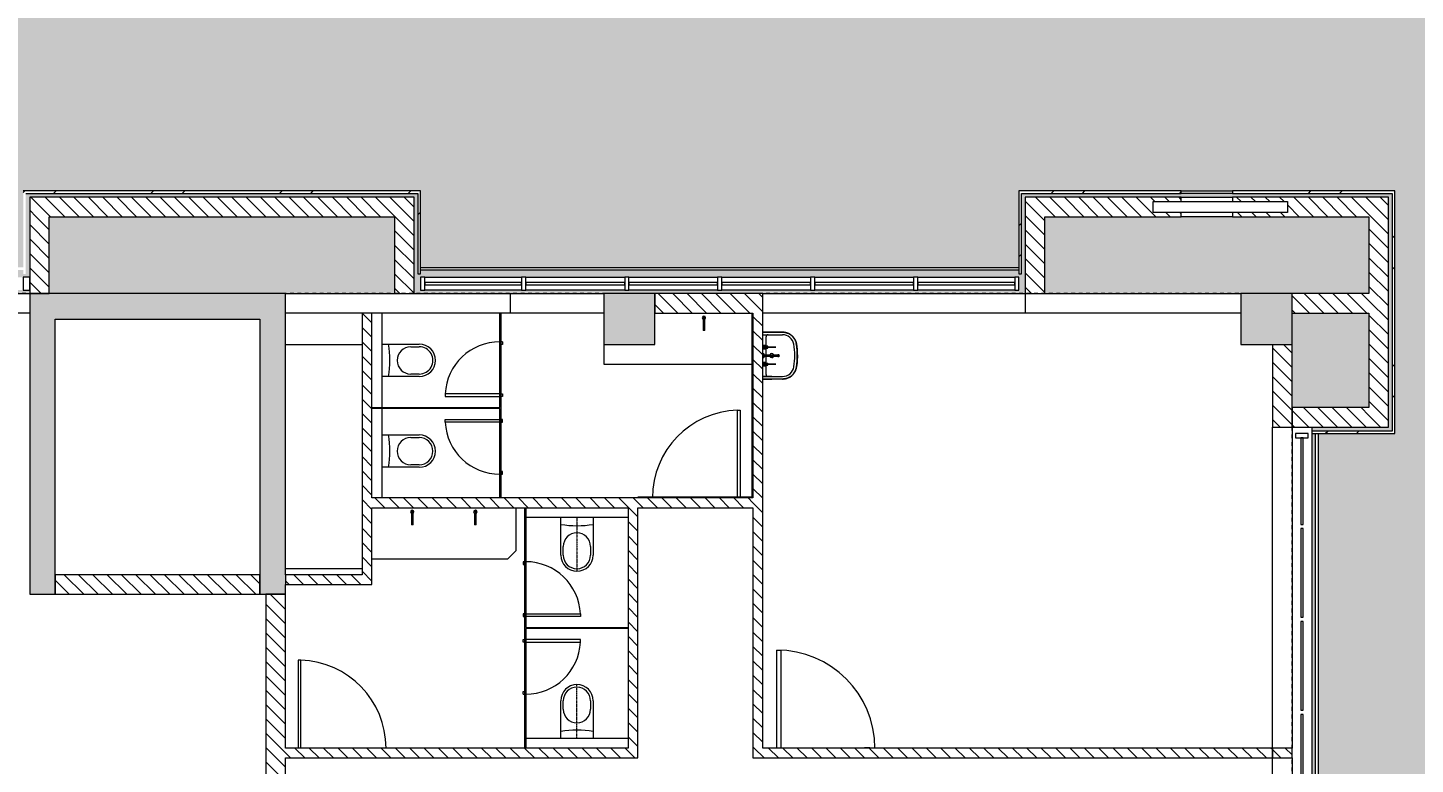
# Model space of a CAD drawing. Header units: millimetres. Extents: x -106145 to 154907, y -84585 to 152038.
# Drawn here: x -5444 to 10833, y 60210 to 68854 of the extents above; entities that cross this region are included whole.
import ezdxf

# ---------------------------------------------------------------- set-up
doc = ezdxf.new("R2010")
doc.units = ezdxf.units.MM
doc.linetypes.add('Cut Out Line _2_', pattern=[2, 1, -1])
doc.linetypes.add('Dash', pattern=[6.35, 3.175, -3.175])
for name, color, linetype, lineweight in [('A-ANNO-DIMS', 211, 'Continuous', 9), ('A-ANNO-DIMS-300', 211, 'Continuous', 9), ('A-DETL', 90, 'Continuous', 5), ('A-DOOR', 31, 'Continuous', 5), ('A-DOOR-FRAM', 31, 'Continuous', 9), ('A-FLOR', 192, 'Continuous', 5), ('A-FLOR-PATT', 8, 'Continuous', 5), ('A-GLAZ', 151, 'Continuous', 5), ('A-GLAZ-CURT', 52, 'Continuous', 5), ('A-GLAZ-CWMG', 51, 'Continuous', 5), ('A-WALL', 113, 'Continuous', 5), ('A-WALL-PATT', 111, 'Continuous', 5), ('G-ANNO-TEXT', 231, 'Continuous', 9), ('P-SANR-FIXT', 6, 'Continuous', 5), ('P-SANR-FIXT-HDLN', 131, 'Dash', 5), ('S-COLS', 52, 'Continuous', 5)]:
    doc.layers.add(name, color=color, linetype=linetype, lineweight=lineweight)
doc.styles.add('RomanS', font='romans__.ttf', dxfattribs={"width": 0.8, "height": 1200})
doc.styles.add('RomanS_B', font='', dxfattribs={"width": 0.8, "height": 1200})
doc.styles.get('RomanS_B').set_extended_font_data('RomanS', bold=True)
doc.dimstyles.new('Diagonal_-_4_mm_RomanS', dxfattribs={"dimscale": 304.8, "dimtxt": 1219.023462, "dimasz": 1.476378, "dimexe": 0.984252, "dimexo": 0.0625, "dimgap": 0.19685, "dimtad": 1, "dimdec": 0, "dimzin": 0, "dimdsep": 46, "dimtxsty": 'RomanS', "dimblk1": 'OBLIQUE', "dimblk2": 'OBLIQUE', "dimsah": 1, "dimcen": 0.09, "dimdle": 2.362205, "dimazin": 0, "dimtfac": 1, "dimtdec": 4, "dimtix": 1, "dimtmove": 0, "dimatfit": 3, "dimfxl": 2.362205, "dimfxlon": 1, "dimtvp": 1, "dimtolj": 1, "dimtzin": 0, "dimarcsym": 2})
pattern_1 = [(315, (0, 0), (84.18955, 84.18955), [])]
pattern_2 = [(45, (0, 0), (-754.342, 754.342), []), (45, (0, 1143), (-754.342, 754.342), [])]

# ---------------------------------------------------------------- blocks, each defined once
blk = doc.blocks.new('M_Concrete-Rectangular-Column - 600 x 600-11757013-Site Plan')
at = {"layer": 'S-COLS'}
blk.add_hatch(color=256, dxfattribs=at).paths.add_polyline_path([(-300, -300), (300, -300), (300, 300), (-300, 300), (-300, -170)], flags=0)
at = {"layer": 'S-COLS', "color": 41}
for p, q in [((300, 300), (-300, 300)), ((-300, 300), (-300, -300)), ((300, -300), (300, 300)), ((-300, -300), (300, -300))]:
    blk.add_line(p, q, dxfattribs=at)
blk = doc.blocks.new('M_Door-Passage-Small Slit Vision Panel_Type B - 1_25_Type B-13938696-Site Plan')
at = {"layer": 'A-DOOR', "color": 41}
for p, q in [((-514.125, -63.85), (-514.125, -71.85)), ((-454.125, -71.85), (-514.125, -71.85)), ((-454.125, -71.85), (-454.125, -63.85))]:
    blk.add_line(p, q, dxfattribs=at)
at = {"layer": 'A-DOOR', "color": 121, "lineweight": 9}
for p, q in [((530, -1213.85), (530, -63.85)), ((575, -63.85), (575, -1213.85)), ((575, -1213.85), (530, -1213.85))]:
    blk.add_line(p, q, dxfattribs=at)
at = {"layer": 'A-DOOR', "color": 41}
blk.add_arc((575, -63.85), 1150, 180, 270, dxfattribs=at)
blk = doc.blocks.new('DC_SglFl-W-Int - D 1_1-6638787-Site Plan')
at = {"layer": 'A-DOOR', "color": 121, "lineweight": 9}
for p, q in [((485, 57.5), (485, 1087.5)), ((485, 1087.5), (515, 1087.5)), ((515, 1087.5), (515, 57.5))]:
    blk.add_line(p, q, dxfattribs=at)
at = {"layer": 'A-DOOR', "color": 41}
blk.add_arc((515, 57.5), 1030.4, 91.66834, 179.99094, dxfattribs=at)
blk = doc.blocks.new('DC_SglFl-W-Int - D 1_1-5257905-Site Plan')
at = {"layer": 'A-DOOR', "color": 121, "lineweight": 9}
for p, q in [((485, -57.5), (485, -1087.5)), ((515, -1087.5), (515, -57.5)), ((485, -1087.5), (515, -1087.5))]:
    blk.add_line(p, q, dxfattribs=at)
at = {"layer": 'A-DOOR', "color": 41}
blk.add_arc((515, -57.5), 1030.4, 180.00906, 268.33166, dxfattribs=at)
blk = doc.blocks.new('Louver_window_family_object_4856 - 600 _ 7000-11455661-Site Plan')
at = {"layer": 'A-GLAZ'}
for p, q in [((-630, -60), (-630, 63)), ((-630, 63), (945, 63)), ((945, 63), (945, -60)), ((-630, -63), (-630, -60)), ((-630, -60), (945, -60)), ((945, -63), (-630, -63)), ((945, -60), (945, -63))]:
    blk.add_line(p, q, dxfattribs=at)
blk = doc.blocks.new('DC_SglFl-W-Int - 0_6 toilet door-5532951-Site Plan')
at = {"layer": 'A-DOOR', "color": 121, "lineweight": 9}
for p, q in [((290, 6), (290, 646)), ((290, 646), (320, 646)), ((320, 646), (320, 6))]:
    blk.add_line(p, q, dxfattribs=at)
at = {"layer": 'A-DOOR', "color": 41}
for start, end in [(92.6838, 179.9838), (181.0638, 182.6838)]:
    blk.add_arc((320, 6), 641, start, end, dxfattribs=at)
at = {"layer": 'A-DOOR-FRAM', "color": 121}
for p, q in [((-320, -24), (-320, -6)), ((-320, -24), (-290, -24)), ((-290, -24), (-290, -6)), ((290, -6), (290, -24)), ((290, -24), (320, -24)), ((320, -24), (320, -6))]:
    blk.add_line(p, q, dxfattribs=at)
blk = doc.blocks.new('DC_SglFl-W-Int - 0_6 toilet door-5533261-Site Plan')
at = {"layer": 'A-DOOR', "color": 121, "lineweight": 9}
for p, q in [((290, -6), (290, -646)), ((320, -646), (320, -6)), ((290, -646), (320, -646))]:
    blk.add_line(p, q, dxfattribs=at)
at = {"layer": 'A-DOOR', "color": 41}
for start, end in [(177.3162, 178.9362), (180.0162, 267.3162)]:
    blk.add_arc((320, -6), 641, start, end, dxfattribs=at)
at = {"layer": 'A-DOOR-FRAM', "color": 121}
for p, q in [((-320, 24), (-290, 24)), ((-320, 24), (-320, 6)), ((-290, 24), (-290, 6)), ((290, 24), (320, 24)), ((290, 6), (290, 24)), ((320, 24), (320, 6))]:
    blk.add_line(p, q, dxfattribs=at)
blk = doc.blocks.new('22 4000 Toilet - Toto - CW763B w_FV4 - 22 4000 Toilet - Toto - CW763B w_FV4-5779779-Site Plan')
at = {"layer": 'P-SANR-FIXT', "color": 41}
for p, q in [((-190, -440), (-190, 0)), ((190, 0), (190, -440)), ((-160, -440), (-160, -340)), ((160, -340), (160, -440))]:
    blk.add_line(p, q, dxfattribs=at)
for centre, radius, start, end in [((0, 1105), 1200, 260.8891, 279.1109), ((0, -340), 160, 0, 180), ((0, -440), 190, 180, 360), ((0, -440), 160, 180, 0)]:
    blk.add_arc(centre, radius, start, end, dxfattribs=at)
blk = doc.blocks.new('22 4000 Toilet - Toto - CW763B w_FV4 - 22 4000 Toilet - Toto - CW763B w_FV4-V56-Site Plan')
at = {"layer": 'P-SANR-FIXT', "color": 41}
for p, q in [((-190, -440), (-190, 0)), ((190, 0), (190, -440)), ((-160, -440), (-160, -340)), ((160, -340), (160, -440))]:
    blk.add_line(p, q, dxfattribs=at)
for centre, radius, start, end in [((0, 1105), 1200, 260.8891, 279.1109), ((0, -340), 160, 0, 180), ((0, -440), 190, 180, 360), ((0, -440), 160, 180, 0)]:
    blk.add_arc(centre, radius, start, end, dxfattribs=at)
at = {"layer": 'P-SANR-FIXT-HDLN', "color": 41}
blk.add_line((0, 0), (0, -630), dxfattribs=at)
blk = doc.blocks.new('TAPWARE_boiling-chilled_water_unit - HYTP-029-V57-Site Plan')
at = {"layer": 'P-SANR-FIXT', "color": 41}
for p, q in [((-10, -350), (10, -350)), ((0, -480), (0, -520)), ((0, -520), (0, -480))]:
    blk.add_line(p, q, dxfattribs=at)
for start, end in [(90, 270), (270, 90), (0, 45), (180, 195.3487), (225, 240.3487)]:
    blk.add_arc((0, -500), 20, start, end, dxfattribs=at)
for points in [[(-10, -350), (-10, -362), (-10, -385), (-10, -419), (-10, -453), (-10, -473), (-10, -483)], [(-10, -483), (-9, -482), (-8, -481), (-6, -481)], [(2, -480), (4, -480), (6, -481), (9, -482), (10, -483)], [(10, -483), (10, -473), (10, -453), (10, -419), (10, -385), (10, -362), (10, -350)]]:
    blk.add_open_spline(points, degree=3, dxfattribs=at)
blk = doc.blocks.new('Rectangular Mullion - 50 x 150mm-10192813-Site Plan')
at = {"layer": 'A-GLAZ-CWMG', "color": 53, "lineweight": 18}
for p, q in [((0, 75), (-50, 75)), ((-50, 75), (-50, -75)), ((0, -75), (0, 75)), ((-50, -75), (0, -75))]:
    blk.add_line(p, q, dxfattribs=at)
blk = doc.blocks.new('glazing frame14 - glazing frame-10209492-Site Plan')
at = {"layer": 'A-GLAZ', "color": 53, "lineweight": 18}
for p, q in [((-6361, -18305), (-6436, -18305)), ((-6436, -18305), (-6436, -18455)), ((-6361, -18455), (-6361, -18305)), ((1084, -18305), (1009, -18305)), ((1009, -18305), (1009, -18455)), ((1084, -18455), (1084, -18305)), ((-6436, -18455), (-6361, -18455)), ((1009, -18455), (1084, -18455))]:
    blk.add_line(p, q, dxfattribs=at)
blk = doc.blocks.new('System Panel - Glazed-11489643-Site Plan')
at = {"layer": 'A-GLAZ-CURT', "color": 133, "lineweight": 9}
for p, q in [((568, 13), (-568, 13)), ((-568, 13), (-568, -13)), ((568, -13), (568, 13)), ((-568, -13), (568, -13))]:
    blk.add_line(p, q, dxfattribs=at)
blk = doc.blocks.new('System Panel - Glazed-11489644-Site Plan')
at = {"layer": 'A-GLAZ-CURT', "color": 133, "lineweight": 9}
for p, q in [((580, 13), (-580, 13)), ((-580, 13), (-580, -13)), ((580, -13), (580, 13)), ((-580, -13), (580, -13))]:
    blk.add_line(p, q, dxfattribs=at)
blk = doc.blocks.new('System Panel - Glazed-10195712-Site Plan')
at = {"layer": 'A-GLAZ-CURT', "color": 133, "lineweight": 9}
for p, q in [((520, 12.5), (-520, 12.5)), ((-520, 12.5), (-520, -12.5)), ((520, -12.5), (520, 12.5)), ((-520, -12.5), (520, -12.5))]:
    blk.add_line(p, q, dxfattribs=at)
blk = doc.blocks.new('Rectangular Mullion - 50 x 150mm-V52-Site Plan')
at = {"layer": 'A-GLAZ-CWMG', "color": 53, "lineweight": 18}
for p, q in [((-50, 75), (0, 75)), ((-50, -75), (-50, 75)), ((0, 75), (0, -75)), ((0, -75), (-50, -75))]:
    blk.add_line(p, q, dxfattribs=at)
blk = doc.blocks.new('Rectangular Mullion - 50 x 150mm-11489426-Site Plan')
at = {"layer": 'A-GLAZ-CWMG', "color": 253}
for p, q in [((-786, 65925), (349, 65925)), ((349, 65775), (-786, 65775))]:
    blk.add_line(p, q, dxfattribs=at)
blk = doc.blocks.new('Rectangular Mullion - 50 x 150mm-11489430-Site Plan')
at = {"layer": 'A-GLAZ-CWMG', "color": 253}
for p, q in [((399, 65925), (1559, 65925)), ((1559, 65775), (399, 65775))]:
    blk.add_line(p, q, dxfattribs=at)
blk = doc.blocks.new('Rectangular Mullion - 50 x 150mm-10195707-Site Plan')
at = {"layer": 'A-GLAZ-CWMG', "color": 253}
for p, q in [((25199, 55940), (25199, 56980)), ((25349, 56980), (25349, 55940))]:
    blk.add_line(p, q, dxfattribs=at)
blk = doc.blocks.new('Rectangular Mullion - 50 x 150mm-V53-Site Plan')
at = {"layer": 'A-GLAZ-CWMG', "color": 53, "lineweight": 18}
for p, q in [((-25, 75), (25, 75)), ((-25, -75), (-25, 75)), ((25, 75), (25, -75)), ((25, -75), (-25, -75))]:
    blk.add_line(p, q, dxfattribs=at)
blk = doc.blocks.new('System Panel - Glazed-10197988-Site Plan')
at = {"layer": 'A-GLAZ-CURT', "color": 133, "lineweight": 9}
for p, q in [((507.5, 12.5), (-507.5, 12.5)), ((-507.5, 12.5), (-507.5, -12.5)), ((507.5, -12.5), (507.5, 12.5)), ((-507.5, -12.5), (507.5, -12.5))]:
    blk.add_line(p, q, dxfattribs=at)
blk = doc.blocks.new('BASIN_handwash_Type_B - HYBA-010-V103-Site Plan')
at = {"layer": 'P-SANR-FIXT', "color": 41}
for p, q in [((-275, -456), (-275, -224)), ((-275, -224), (-275, -456)), ((-245, -456), (-245, -224)), ((245, -456), (245, -224)), ((275, -224), (275, -456)), ((275, -224), (275, -456)), ((-275, -351), (-275, -456)), ((-245, -456), (-245, -351)), ((-108, -418), (-220, -418)), ((-5, -418), (-90, -418)), ((92, -418), (7, -418)), ((220, -418), (110, -418)), ((245, -351), (245, -456)), ((275, -456), (275, -351))]:
    blk.add_line(p, q, dxfattribs=at)
at = {"layer": 'P-SANR-FIXT', "color": 41, "flags": 128}
for points in [[(-258, -152), (-260, -155), (-262, -161), (-265, -167), (-267, -173), (-269, -180), (-271, -186), (-272, -192), (-273, -199), (-274, -205), (-275, -212), (-275, -219), (-275, -224)], [(-139, -62), (-145, -63), (-152, -64), (-158, -66), (-165, -68), (-171, -71), (-177, -73), (-183, -76), (-189, -79), (-194, -82), (-200, -86), (-205, -90), (-211, -93), (-216, -98), (-221, -102), (-226, -106), (-230, -111), (-235, -116), (-239, -121), (-243, -126), (-247, -132), (-250, -137), (-254, -143), (-257, -149)], [(-51, -52), (-65, -53), (-98, -56), (-131, -60), (-139, -62)], [(42, -51), (35, -51), (2, -50), (-31, -51), (-45, -51)], [(135, -61), (102, -56), (69, -53), (46, -51)], [(275, -224), (275, -217), (274, -211), (274, -204), (273, -198), (272, -191), (270, -185), (269, -178), (267, -172), (264, -166), (262, -160), (259, -154), (256, -148), (253, -142), (250, -136), (246, -131), (242, -126), (238, -120), (234, -115), (230, -110), (225, -106), (220, -101), (215, -97), (210, -93), (205, -89), (199, -85), (193, -82), (188, -79), (182, -76), (176, -73), (170, -70), (163, -68), (157, -66), (151, -64), (144, -63), (138, -61)]]:
    blk.add_lwpolyline(points, dxfattribs=at)
at = {"layer": 'P-SANR-FIXT', "color": 41}
for centre, radius, start, end in [((-220, -393), 25, 180, 270), ((0, -351), 24.2, 107.5533, 254.5917), ((0, -351), 24.2, 291.7818, 66.0732), ((220, -393), 25, 270, 0)]:
    blk.add_arc(centre, radius, start, end, dxfattribs=at)
for centre, major_axis, start_param, end_param in [((-110, -224), (165, 0), 1.748277, 3.141593), ((-110, -224), (-135, 0), 4.890944, 6.283185), ((0, -884), (834, 0), 1.40836, 1.738187), ((0, -884), (804, 0), 1.408166, 1.737991), ((110, -224), (135, 0), 0, 1.419404), ((110, -224), (165, 0), 0, 1.418341)]:
    blk.add_ellipse(centre, major_axis=major_axis, ratio=0.999048, start_param=start_param, end_param=end_param, dxfattribs=at)
for points, knots in [([(-275, -224), (-275, -218), (-274, -205), (-271, -189), (-268, -177), (-265, -168), (-262, -159), (-258, -150), (-253, -142), (-248, -134), (-242, -126), (-237, -118), (-230, -111), (-223, -104), (-216, -98), (-209, -92), (-201, -86), (-193, -81), (-184, -77), (-173, -71), (-158, -66), (-145, -63), (-139, -62)], [-1, -1, -1, -1, -0.916667, -0.833333, -0.791667, -0.75, -0.708333, -0.666667, -0.625, -0.583333, -0.541667, -0.5, -0.458333, -0.416667, -0.375, -0.333333, -0.291667, -0.25, -0.208333, -0.166667, -0.083333, 0, 0, 0, 0]), ([(-139, -62), (-124, -59), (-94, -55), (-33, -50), (29, -50), (89, -54), (120, -58), (135, -61)], [-1, -1, -1, -1, -0.833333, -0.666667, -0.333333, -0.166667, 0, 0, 0, 0]), ([(135, -61), (141, -62), (154, -65), (170, -70), (181, -75), (190, -80), (199, -85), (207, -90), (214, -96), (222, -103), (229, -109), (235, -117), (241, -124), (247, -132), (252, -140), (257, -149), (261, -158), (265, -167), (268, -176), (271, -189), (274, -204), (275, -217), (275, -224)], [-1, -1, -1, -1, -0.916667, -0.833333, -0.791667, -0.75, -0.708333, -0.666667, -0.625, -0.583333, -0.541667, -0.5, -0.458333, -0.416667, -0.375, -0.333333, -0.291667, -0.25, -0.208333, -0.166667, -0.083333, 0, 0, 0, 0])]:
    blk.add_open_spline(points, degree=3, knots=knots, dxfattribs=at)
blk = doc.blocks.new('TAPWARE_wall_mount_elbow_levers - HYTP-038-V104-Site Plan')
at = {"layer": 'P-SANR-FIXT'}
for p, q in [((-99, 242), (-101, 242)), ((-101, 237), (-101, 242)), ((-101, 242), (-101, 237)), ((-99, 242), (-101, 242)), ((-101, 237), (-101, 242)), ((-101, 242), (-101, 237)), ((-101, 213), (-101, 237)), ((-101, 213), (-101, 237)), ((-101, 195), (-101, 213)), ((-101, 213), (-101, 195)), ((-101, 195), (-101, 213)), ((-101, 213), (-101, 195)), ((-101, 152), (-101, 195)), ((-101, 152), (-101, 195)), ((-99, 237), (-99, 242)), ((-99, 242), (-99, 237)), ((-99, 237), (-99, 242)), ((-99, 242), (-99, 237)), ((-99, 237), (-99, 213)), ((-99, 237), (-99, 213)), ((-99, 195), (-99, 213)), ((-99, 213), (-99, 195)), ((-99, 195), (-99, 213)), ((-99, 213), (-99, 195)), ((-99, 195), (-99, 152)), ((-99, 195), (-99, 152)), ((-10, 276), (-10, 272)), ((-8, 220), (-8, 100)), ((7, 100), (7, 220)), ((10, 272), (10, 276)), ((101, 242), (99, 242)), ((99, 237), (99, 242)), ((99, 242), (99, 237)), ((99, 213), (99, 237)), ((99, 195), (99, 213)), ((99, 213), (99, 195)), ((99, 152), (99, 195)), ((101, 237), (101, 242)), ((101, 242), (101, 237)), ((101, 237), (101, 213)), ((101, 195), (101, 213)), ((101, 213), (101, 195)), ((101, 195), (101, 152)), ((-110, 126), (-120, 116)), ((-120, 116), (-120, 91)), ((-110, 111), (-120, 101)), ((-120, 101), (-120, 89)), ((-100, 101), (-120, 101)), ((-100, 91), (-120, 91)), ((-100, 116), (-114, 116)), ((-110, 150), (-110, 111)), ((-110, 150), (-110, 126)), ((-100, 150), (-109, 150)), ((-100, 150), (-109, 150)), ((-100, 126), (-109, 126)), ((-101, 134), (-101, 152)), ((-101, 134), (-101, 152)), ((-101, 151), (-101, 146)), ((-101, 151), (-101, 146)), ((-101, 134), (-99, 134)), ((-101, 134), (-99, 134)), ((-91, 150), (-100, 150)), ((-91, 150), (-100, 150)), ((-91, 126), (-100, 126)), ((-86, 116), (-100, 116)), ((-80, 101), (-100, 101)), ((-80, 91), (-100, 91)), ((-99, 152), (-99, 134)), ((-99, 152), (-99, 134)), ((-99, 146), (-99, 151)), ((-99, 146), (-99, 151)), ((-90, 111), (-90, 150)), ((-90, 126), (-90, 150)), ((-80, 116), (-90, 126)), ((-80, 101), (-90, 111)), ((-80, 91), (-80, 116)), ((-80, 89), (-80, 101)), ((-10, 110), (-20, 100)), ((-20, 100), (-20, 89)), ((0, 100), (-20, 100)), ((0, 110), (-9, 110)), ((9, 110), (0, 110)), ((20, 100), (0, 100)), ((20, 100), (10, 110)), ((20, 89), (20, 100)), ((90, 126), (80, 116)), ((80, 116), (80, 91)), ((90, 111), (80, 101)), ((80, 101), (80, 89)), ((80, 101), (100, 101)), ((80, 91), (100, 91)), ((86, 116), (100, 116)), ((90, 150), (90, 111)), ((90, 150), (90, 126)), ((91, 150), (91, 150)), ((91, 150), (100, 150)), ((91, 150), (91, 150)), ((91, 150), (100, 150)), ((91, 126), (91, 126)), ((91, 126), (100, 126)), ((99, 134), (99, 152)), ((99, 151), (99, 146)), ((99, 134), (101, 134)), ((100, 150), (109, 150)), ((100, 150), (109, 150)), ((100, 126), (109, 126)), ((100, 116), (114, 116)), ((100, 101), (120, 101)), ((100, 91), (120, 91)), ((101, 152), (101, 134)), ((101, 146), (101, 151)), ((110, 111), (110, 150)), ((110, 126), (110, 150)), ((120, 116), (110, 126)), ((120, 101), (110, 111)), ((120, 91), (120, 116)), ((120, 89), (120, 101))]:
    blk.add_line(p, q, dxfattribs=at)
at = {"layer": 'P-SANR-FIXT', "flags": 128}
for points in [[(-8, 272), (-8, 271), (-8, 271), (-8, 270), (-8, 269), (-8, 268), (-8, 267), (-8, 266), (-8, 265), (-8, 264), (-8, 262), (-8, 261), (-8, 260), (-8, 258), (-8, 257), (-8, 255), (-8, 254), (-8, 252), (-8, 250), (-8, 248), (-8, 247), (-8, 245), (-8, 243), (-8, 241), (-8, 239), (-8, 237), (-8, 235), (-8, 233), (-8, 231), (-8, 229), (-8, 226), (-8, 224), (-8, 222), (-8, 220)], [(7, 220), (7, 222), (7, 224), (7, 227), (7, 229), (7, 231), (7, 233), (7, 235), (7, 237), (7, 239), (7, 241), (7, 243), (7, 245), (7, 247), (7, 248), (7, 250), (7, 252), (7, 254), (7, 255), (7, 257), (7, 258), (7, 260), (7, 261), (7, 263), (7, 264), (7, 265), (7, 266), (7, 267), (7, 268), (7, 269), (7, 270), (7, 271), (7, 271), (7, 272)], [(-109, 150), (-109, 150), (-108, 151), (-108, 151), (-107, 151), (-107, 152), (-106, 152), (-105, 152), (-105, 152), (-104, 153), (-104, 153), (-103, 153), (-103, 153), (-102, 154), (-101, 154), (-101, 154)], [(-109, 150), (-109, 150), (-108, 151), (-108, 151), (-107, 151), (-107, 152), (-106, 152), (-105, 152), (-105, 152), (-104, 153), (-104, 153), (-103, 153), (-103, 153), (-102, 154), (-101, 154), (-101, 154)], [(-99, 154), (-98, 154), (-98, 153), (-97, 153), (-96, 153), (-96, 153), (-95, 153), (-95, 152), (-94, 152), (-94, 152), (-93, 151), (-93, 151), (-92, 151), (-92, 150), (-91, 150), (-91, 150)], [(-99, 154), (-98, 154), (-98, 153), (-97, 153), (-96, 153), (-96, 153), (-95, 153), (-95, 152), (-94, 152), (-94, 152), (-93, 151), (-93, 151), (-92, 151), (-92, 150), (-91, 150), (-91, 150)], [(91, 150), (91, 150), (92, 151), (92, 151), (93, 151), (93, 152), (94, 152), (95, 152), (95, 152), (96, 153), (96, 153), (97, 153), (97, 153), (98, 154), (99, 154), (99, 154)], [(91, 150), (91, 150), (92, 151), (92, 151), (93, 151), (93, 152), (94, 152), (95, 152), (95, 152), (96, 153), (96, 153), (97, 153), (97, 153), (98, 154), (99, 154), (99, 154)], [(101, 154), (102, 154), (102, 153), (103, 153), (104, 153), (104, 153), (105, 153), (105, 152), (106, 152), (106, 152), (107, 151), (107, 151), (108, 151), (108, 150), (109, 150), (109, 150)], [(101, 154), (102, 154), (102, 153), (103, 153), (104, 153), (104, 153), (105, 153), (105, 152), (106, 152), (106, 152), (107, 151), (107, 151), (108, 151), (108, 150), (109, 150), (109, 150)]]:
    blk.add_lwpolyline(points, dxfattribs=at)
at = {"layer": 'P-SANR-FIXT'}
for centre, major_axis, start_param, end_param in [((0, 276), (-10, 0), 3.141593, 6.283185), ((0, 272), (10, 0), 0, 3.141593), ((0, 276), (10, 0), 3.141593, 3.403392), ((0, 272), (10, 0), 3.141593, 4.18879), ((0, 272), (-7.5, 0), 3.141593, 6.283185), ((0, 272), (7.5, 0), 3.141593, 4.18879), ((0, 272), (10, 0), 5.235988, 6.283185), ((0, 272), (-7.5, 0), 2.356194, 3.141593), ((0, 276), (-10, 0), 2.879793, 3.141593)]:
    blk.add_ellipse(centre, major_axis=major_axis, ratio=0.968067, start_param=start_param, end_param=end_param, dxfattribs=at)
blk = doc.blocks.new('MM-HOSPITAL A _ B BLOCK-2022_11_05_CENTRAL_rvt-1-Site Plan')
at = {"layer": 'A-WALL-PATT'}
h = blk.add_hatch(dxfattribs=at)
h.set_pattern_fill('FP_20', color=41, style=0, pattern_type=2)
h.set_pattern_definition(pattern_2)
h.paths.add_polyline_path([(-866, 66910), (-836, 66910), (-836, 66940), (-5496, 66940), (-5496, 66910), (-1243, 66910)], flags=0)
h = blk.add_hatch(dxfattribs=at)
h.set_pattern_fill('FP_20', color=41, style=0, pattern_type=2)
h.set_pattern_definition(pattern_2)
h.paths.add_polyline_path([(-866, 65965), (-836, 65965), (-836, 66910), (-866, 66910)], flags=0)
h = blk.add_hatch(dxfattribs=at)
h.set_pattern_fill('FP_20', color=41, style=0, pattern_type=2)
h.set_pattern_definition(pattern_2)
h.paths.add_polyline_path([(10594, 66910), (10594, 66940), (8689, 66940), (8689, 66910), (10564, 66910)], flags=0)
h.paths.add_polyline_path([(7158, 66910), (8089, 66910), (8089, 66940), (6184, 66940), (6184, 66910), (6214, 66910)], flags=0)
h = blk.add_hatch(dxfattribs=at)
h.set_pattern_fill('FP_20', color=41, style=0, pattern_type=2)
h.set_pattern_definition(pattern_2)
h.paths.add_polyline_path([(6184, 65965), (6214, 65965), (6214, 66910), (6184, 66910)], flags=0)
h = blk.add_hatch(dxfattribs=at)
h.set_pattern_fill('FP_20', color=41, style=0, pattern_type=2)
h.set_pattern_definition(pattern_2)
h.paths.add_polyline_path([(10594, 64090), (10594, 66910), (10564, 66910), (10564, 64090)], flags=0)
h = blk.add_hatch(dxfattribs=at)
h.set_pattern_fill('FP_19', color=90, style=0, pattern_type=2)
h.set_pattern_definition(pattern_1)
h.paths.add_polyline_path([(-1141, 66635), (-911, 66635), (-911, 66865), (-5421, 66865), (-5421, 66635), (-1243, 66635)], flags=0)
h = blk.add_hatch(dxfattribs=at)
h.set_pattern_fill('FP_19', color=90, style=0, pattern_type=2)
h.set_pattern_definition(pattern_1)
h.paths.add_polyline_path([(6489, 66635), (8089, 66635), (8089, 66687), (7759, 66690), (7759, 66813), (8089, 66813), (8089, 66865), (6259, 66865), (6259, 66635)], flags=0)
h.paths.add_polyline_path([(10289, 66635), (10519, 66635), (10519, 66865), (8689, 66865), (8689, 66813), (9333, 66813), (9333, 66687), (8689, 66687), (8689, 66635), (9784, 66635)], flags=0)
h = blk.add_hatch(dxfattribs=at)
h.set_pattern_fill('FP_19', color=90, style=0, pattern_type=2)
h.set_pattern_definition(pattern_1)
h.paths.add_polyline_path([(-5191, 65735), (-5191, 66635), (-5421, 66635), (-5421, 65735)], flags=0)
h = blk.add_hatch(dxfattribs=at)
h.set_pattern_fill('FP_19', color=90, style=0, pattern_type=2)
h.set_pattern_definition(pattern_1)
h.paths.add_polyline_path([(-911, 65735), (-911, 66635), (-1141, 66635), (-1141, 65735)], flags=0)
h = blk.add_hatch(dxfattribs=at)
h.set_pattern_fill('FP_19', color=90, style=0, pattern_type=2)
h.set_pattern_definition(pattern_1)
h.paths.add_polyline_path([(6489, 65735), (6489, 66635), (6259, 66635), (6259, 65735)], flags=0)
h = blk.add_hatch(dxfattribs=at)
h.set_pattern_fill('FP_19', color=90, style=0, pattern_type=2)
h.set_pattern_definition(pattern_1)
h.paths.add_polyline_path([(10289, 64165), (10519, 64165), (10519, 66635), (10289, 66635), (10289, 64395)], flags=0)
for points in [[(-5421, 62205), (-5121, 62205), (-5121, 65735), (-5421, 65735), (-5421, 63531)], [(-5121, 65435), (-2721, 65435), (-2721, 65735), (-5121, 65735)], [(-2721, 62205), (-2421, 62205), (-2421, 65735), (-2721, 65735), (-2721, 63531)]]:
    blk.add_hatch(color=254, dxfattribs=at).paths.add_polyline_path(points, flags=0)
h = blk.add_hatch(dxfattribs=at)
h.set_pattern_fill('FP_19', color=90, style=0, pattern_type=2)
h.set_pattern_definition(pattern_1)
h.paths.add_polyline_path([(3179, 65505), (3179, 65735), (1914, 65735), (1914, 65505), (3064, 65505)], flags=0)
h = blk.add_hatch(dxfattribs=at)
h.set_pattern_fill('FP_19', color=90, style=0, pattern_type=2)
h.set_pattern_definition(pattern_1)
h.paths.add_polyline_path([(10289, 65505), (10289, 65735), (9389, 65735), (9389, 65505)], flags=0)
h = blk.add_hatch(dxfattribs=at)
h.set_pattern_fill('FP_19', color=90, style=0, pattern_type=2)
h.set_pattern_definition(pattern_1)
h.paths.add_polyline_path([(-1521, 62320), (-1406, 62320), (-1406, 65505), (-1521, 65505), (-1521, 62435)], flags=0)
h = blk.add_hatch(dxfattribs=at)
h.set_pattern_fill('FP_19', color=90, style=0, pattern_type=2)
h.set_pattern_definition(pattern_1)
h.paths.add_polyline_path([(3064, 60400), (3179, 60400), (3179, 65505), (3064, 65505), (3064, 61687)], flags=0)
h = blk.add_hatch(dxfattribs=at)
h.set_pattern_fill('FP_19', color=90, style=0, pattern_type=2)
h.set_pattern_definition(pattern_1)
h.paths.add_polyline_path([(9259, 64165), (9389, 64165), (9389, 65135), (9159, 65135), (9159, 64165)], flags=0)
h = blk.add_hatch(dxfattribs=at)
h.set_pattern_fill('FP_19', color=90, style=0, pattern_type=2)
h.set_pattern_definition(pattern_1)
h.paths.add_polyline_path([(9389, 64165), (10289, 64165), (10289, 64395), (9389, 64395)], flags=0)
h = blk.add_hatch(dxfattribs=at)
h.set_pattern_fill('FP_20', color=41, style=0, pattern_type=2)
h.set_pattern_definition(pattern_2)
h.paths.add_polyline_path([(10564, 64090), (10564, 64120), (9619, 64120), (9619, 64090)], flags=0)
h = blk.add_hatch(dxfattribs=at)
h.set_pattern_fill('FP_19', color=90, style=0, pattern_type=2)
h.set_pattern_definition(pattern_1)
h.paths.add_polyline_path([(1599, 63220), (1599, 63335), (-1406, 63335), (-1406, 63220), (857, 63220)], flags=0)
h = blk.add_hatch(dxfattribs=at)
h.set_pattern_fill('FP_19', color=90, style=0, pattern_type=2)
h.set_pattern_definition(pattern_1)
h.paths.add_polyline_path([(1599, 60285), (1714, 60285), (1714, 63335), (1599, 63335), (1599, 60400)], flags=0)
h = blk.add_hatch(dxfattribs=at)
h.set_pattern_fill('FP_19', color=90, style=0, pattern_type=2)
h.set_pattern_definition(pattern_1)
h.paths.add_polyline_path([(2958, 63220), (3064, 63220), (3064, 63335), (1714, 63335), (1714, 63220)], flags=0)
h = blk.add_hatch(dxfattribs=at)
h.set_pattern_fill('FP_19', color=90, style=0, pattern_type=2)
h.set_pattern_definition(pattern_1)
h.paths.add_polyline_path([(-3344, 62205), (-2721, 62205), (-2721, 62435), (-5121, 62435), (-5121, 62205)], flags=0)
h = blk.add_hatch(dxfattribs=at)
h.set_pattern_fill('FP_19', color=90, style=0, pattern_type=2)
h.set_pattern_definition(pattern_1)
h.paths.add_polyline_path([(-1521, 62320), (-1521, 62435), (-2421, 62435), (-2421, 62320)], flags=0)
h = blk.add_hatch(dxfattribs=at)
h.set_pattern_fill('FP_19', color=90, style=0, pattern_type=2)
h.set_pattern_definition(pattern_1)
h.paths.add_polyline_path([(-2651, 57735), (-2421, 57735), (-2421, 62205), (-2651, 62205), (-2651, 59523)], flags=0)
h = blk.add_hatch(dxfattribs=at)
h.set_pattern_fill('FP_19', color=90, style=0, pattern_type=2)
h.set_pattern_definition(pattern_1)
h.paths.add_polyline_path([(1599, 60285), (1599, 60400), (-2421, 60400), (-2421, 60285), (857, 60285)], flags=0)
h = blk.add_hatch(dxfattribs=at)
h.set_pattern_fill('FP_19', color=90, style=0, pattern_type=2)
h.set_pattern_definition(pattern_1)
h.paths.add_polyline_path([(9159, 60285), (9159, 60400), (3064, 60400), (3064, 60285), (7158, 60285)], flags=0)
h = blk.add_hatch(dxfattribs=at)
h.set_pattern_fill('FP_19', color=90, style=0, pattern_type=2)
h.set_pattern_definition(pattern_1)
h.paths.add_polyline_path([(9159, 60285), (9389, 60285), (9389, 60400), (9159, 60400)], flags=0)
at = {"layer": 'S-COLS'}
blk.add_hatch(color=256, dxfattribs=at).paths.add_polyline_path([(1314, 65135), (1914, 65135), (1914, 65735), (1314, 65735), (1314, 65375)], flags=0)
at = {"layer": 'A-FLOR', "color": 41}
for p, q in [((-2421, 65135), (-1521, 65135)), ((1314, 65135), (1314, 64905)), ((1314, 64905), (3055, 64905)), ((3055, 63344), (1714, 63344)), ((1714, 63344), (1714, 63335)), ((287, 62720), (287, 63220)), ((187, 62620), (287, 62720)), ((-1521, 62505), (-2421, 62505)), ((-1406, 62620), (187, 62620))]:
    blk.add_line(p, q, dxfattribs=at)
at = {"layer": 'A-WALL', "color": 53, "lineweight": 18}
for p, q in [((-836, 66940), (-5496, 66940)), ((-5466, 66910), (-866, 66910)), ((-866, 66910), (-866, 65965)), ((-836, 66910), (-836, 66940)), ((-836, 65965), (-836, 66910)), ((8089, 66940), (6184, 66940)), ((6184, 66940), (6184, 66910)), ((6184, 66910), (6184, 65965)), ((6214, 66910), (8089, 66910)), ((6214, 65965), (6214, 66910)), ((8089, 66910), (8089, 66940)), ((10594, 66940), (8689, 66940)), ((8689, 66940), (8689, 66910)), ((8689, 66910), (10564, 66910)), ((10564, 66910), (10564, 64120)), ((10594, 66910), (10594, 66940)), ((10594, 64090), (10594, 66910)), ((-911, 66865), (-5421, 66865)), ((-5421, 66865), (-5421, 66635)), ((-911, 66635), (-911, 66865)), ((8089, 66865), (6259, 66865)), ((6259, 66865), (6259, 66635)), ((8089, 66813), (8089, 66865)), ((10519, 66865), (8689, 66865)), ((8689, 66865), (8689, 66813)), ((10519, 66635), (10519, 66865)), ((-5421, 66635), (-5421, 65735)), ((-5191, 65735), (-5191, 66635)), ((-5191, 66635), (-1141, 66635)), ((-1141, 66635), (-1141, 65735)), ((-911, 65735), (-911, 66635)), ((6259, 66635), (6259, 65735)), ((6489, 65735), (6489, 66635)), ((6489, 66635), (8089, 66635)), ((8089, 66635), (8089, 66688)), ((8689, 66687), (8689, 66635)), ((8689, 66635), (10289, 66635)), ((10289, 66635), (10289, 65735)), ((10519, 64165), (10519, 66635)), ((-866, 65965), (-836, 65965)), ((6184, 65965), (6214, 65965)), ((10289, 65735), (9389, 65735)), ((9389, 65505), (10289, 65505)), ((10289, 65505), (10289, 64395)), ((10289, 64395), (9389, 64395)), ((9389, 64165), (10289, 64165)), ((10289, 64165), (10519, 64165)), ((10564, 64120), (9619, 64120)), ((9619, 64120), (9619, 64090)), ((9619, 64090), (10564, 64090)), ((10564, 64090), (10594, 64090))]:
    blk.add_line(p, q, dxfattribs=at)
at = {"layer": 'A-WALL', "color": 253}
for p, q in [((8089, 66940), (8689, 66940)), ((8689, 66910), (8089, 66910)), ((8089, 66865), (8689, 66865)), ((8689, 66635), (8089, 66635)), ((-836, 66040), (6184, 66040)), ((6184, 66010), (-836, 66010)), ((9619, 64165), (9619, 64120)), ((9619, 64090), (9619, 53375)), ((9664, 53375), (9664, 64090)), ((9694, 64090), (9694, 53375))]:
    blk.add_line(p, q, dxfattribs=at)
at = {"layer": 'A-WALL', "color": 41}
for p, q in [((-8066, 65735), (-5421, 65735)), ((-2421, 65735), (-1141, 65735)), ((-911, 65735), (214, 65735)), ((214, 65735), (214, 65505)), ((214, 65735), (1314, 65735)), ((3179, 65735), (6259, 65735)), ((6259, 65735), (6259, 65505)), ((6489, 65735), (8789, 65735)), ((-5421, 65505), (-8066, 65505)), ((-1521, 65505), (-2421, 65505)), ((214, 65505), (-1406, 65505)), ((-1291, 65505), (-1291, 64397)), ((94, 64397), (94, 65505)), ((106, 65505), (106, 63335)), ((1314, 65505), (214, 65505)), ((3055, 63344), (3055, 65496)), ((6259, 65505), (3179, 65505)), ((8789, 65505), (6259, 65505)), ((-1406, 64397), (94, 64397)), ((94, 64385), (-1406, 64385)), ((-1291, 64385), (-1291, 63335)), ((94, 63335), (94, 64385)), ((9159, 60400), (9159, 64165)), ((9389, 64165), (9389, 60400)), ((387, 60400), (387, 63220)), ((399, 63220), (399, 61816)), ((1599, 63105), (399, 63105)), ((-2421, 62435), (-2421, 62320)), ((399, 61816), (1599, 61816)), ((399, 61804), (399, 60400)), ((1599, 61804), (399, 61804)), ((399, 60515), (1599, 60515)), ((9159, 58105), (9159, 60285)), ((9389, 60285), (9389, 58105))]:
    blk.add_line(p, q, dxfattribs=at)
at = {"layer": 'A-WALL', "color": 61, "lineweight": 18}
for p, q in [((-5121, 65735), (-5421, 65735)), ((-5421, 65735), (-5421, 62205)), ((-5421, 65735), (-5191, 65735)), ((-2721, 65735), (-5121, 65735)), ((-2421, 65735), (-2721, 65735)), ((-2421, 62435), (-2421, 65735)), ((-1141, 65735), (-911, 65735)), ((3179, 65735), (1914, 65735)), ((1914, 65735), (1914, 65505)), ((3179, 65505), (3179, 65735)), ((6259, 65735), (6489, 65735)), ((-5121, 62205), (-5121, 65435)), ((-5121, 65435), (-2721, 65435)), ((-2721, 65435), (-2721, 62205)), ((-1521, 65505), (-1521, 62435)), ((-1406, 65505), (-1521, 65505)), ((-1406, 63335), (-1406, 65505)), ((1914, 65505), (3064, 65505)), ((3064, 65505), (3064, 63335)), ((3179, 60400), (3179, 65505)), ((9159, 65135), (9159, 64165)), ((9389, 64165), (9389, 65135)), ((9389, 64395), (9389, 64165)), ((9159, 64165), (9389, 64165)), ((1599, 63335), (-1406, 63335)), ((1714, 63335), (1599, 63335)), ((3064, 63335), (1714, 63335)), ((-1406, 63220), (1599, 63220)), ((-1406, 62320), (-1406, 63220)), ((1599, 63220), (1599, 60400)), ((1714, 60285), (1714, 63220)), ((1714, 63220), (3064, 63220)), ((3064, 63220), (3064, 60400)), ((-2721, 62435), (-5121, 62435)), ((-5121, 62435), (-5121, 62205)), ((-2721, 62205), (-2721, 62435)), ((-1521, 62435), (-2421, 62435)), ((-5421, 62205), (-5121, 62205)), ((-5121, 62205), (-2721, 62205)), ((-2721, 62205), (-2421, 62205)), ((-2651, 62205), (-2651, 57735)), ((-2421, 62205), (-2651, 62205)), ((-2421, 62205), (-2421, 62320)), ((-2421, 62320), (-1521, 62320)), ((-2421, 60400), (-2421, 62205)), ((-1521, 62320), (-1406, 62320)), ((1599, 60400), (-2421, 60400)), ((3064, 60400), (3064, 60285)), ((9159, 60400), (3179, 60400)), ((9159, 60285), (9159, 60400)), ((9389, 60400), (9159, 60400)), ((9159, 60400), (9159, 60285)), ((9389, 60285), (9389, 60400)), ((-2421, 57735), (-2421, 60285)), ((-2421, 60285), (1599, 60285)), ((1599, 60285), (1714, 60285)), ((3064, 60285), (9159, 60285)), ((9159, 60285), (9389, 60285))]:
    blk.add_line(p, q, dxfattribs=at)
at = {"layer": 'S-COLS', "color": 41}
for p, q in [((1914, 65735), (1314, 65735)), ((1314, 65735), (1314, 65135)), ((1914, 65135), (1914, 65735)), ((1314, 65135), (1914, 65135))]:
    blk.add_line(p, q, dxfattribs=at)
at = {"color": 253, "lineweight": 5}
for name, p in [('Louver_window_family_object_4856 - 600 _ 7000-11455661-Site Plan', (8389, 66750)), ('glazing frame14 - glazing frame-10209492-Site Plan', (-6505, 84230)), ('Rectangular Mullion - 50 x 150mm-11489426-Site Plan', (0, 0)), ('Rectangular Mullion - 50 x 150mm-11489430-Site Plan', (0, 0)), ('Rectangular Mullion - 50 x 150mm-11489430-Site Plan', (3390, 0)), ('Rectangular Mullion - 50 x 150mm-11489426-Site Plan', (5785, 0)), ('System Panel - Glazed-11489643-Site Plan', (-219, 65850)), ('System Panel - Glazed-11489644-Site Plan', (979, 65850)), ('System Panel - Glazed-10195712-Site Plan', (2129, 65850)), ('System Panel - Glazed-10195712-Site Plan', (3219, 65850)), ('System Panel - Glazed-11489644-Site Plan', (4369, 65850)), ('System Panel - Glazed-11489643-Site Plan', (5566, 65850)), ('DC_SglFl-W-Int - D 1_1-6638787-Site Plan', (2399, 63278)), ('22 4000 Toilet - Toto - CW763B w_FV4 - 22 4000 Toilet - Toto - CW763B w_FV4-V56-Site Plan', (999, 63105))]:
    blk.add_blockref(name, p, dxfattribs=at)
for name, p, rotation in [('Rectangular Mullion - 50 x 150mm-10192813-Site Plan', (-836, 65850), 180), ('Rectangular Mullion - 50 x 150mm-10195707-Site Plan', (58589, 40576), 90), ('Rectangular Mullion - 50 x 150mm-10195707-Site Plan', (59679, 40576), 89.99999999999955), ('M_Concrete-Rectangular-Column - 600 x 600-11757013-Site Plan', (9089, 65435), 90.00000000000011), ('TAPWARE_boiling-chilled_water_unit - HYTP-029-V57-Site Plan', (2489, 64950), 180), ('BASIN_handwash_Type_B - HYBA-010-V103-Site Plan', (3635, 65006), 269.9999999999772), ('22 4000 Toilet - Toto - CW763B w_FV4 - 22 4000 Toilet - Toto - CW763B w_FV4-5779779-Site Plan', (-1291, 64950), 89.99999999999953), ('DC_SglFl-W-Int - 0_6 toilet door-5533261-Site Plan', (100, 64847), 269.9999999999995), ('TAPWARE_wall_mount_elbow_levers - HYTP-038-V104-Site Plan', (3090, 65005), 269.9999975526871), ('DC_SglFl-W-Int - 0_6 toilet door-5532951-Site Plan', (100, 63935), 89.99999999999955), ('22 4000 Toilet - Toto - CW763B w_FV4 - 22 4000 Toilet - Toto - CW763B w_FV4-5779779-Site Plan', (-1291, 63885), 89.99999999999952), ('System Panel - Glazed-10197988-Site Plan', (9504, 63533), 89.99999999999972), ('TAPWARE_boiling-chilled_water_unit - HYTP-029-V57-Site Plan', (-933, 62671), 180), ('TAPWARE_boiling-chilled_water_unit - HYTP-029-V57-Site Plan', (-193, 62671), 180), ('System Panel - Glazed-10195712-Site Plan', (9504, 62455), 89.99999999999972), ('DC_SglFl-W-Int - 0_6 toilet door-5532951-Site Plan', (393, 62266), 269.9999999999995), ('System Panel - Glazed-10195712-Site Plan', (9504, 61365), 89.99999999999972), ('DC_SglFl-W-Int - 0_6 toilet door-5533261-Site Plan', (393, 61354), 89.99999999999955), ('M_Door-Passage-Small Slit Vision Panel_Type B - 1_25_Type B-13938696-Site Plan', (3919, 60336), 180), ('DC_SglFl-W-Int - D 1_1-5257905-Site Plan', (-1756, 60343), 180), ('22 4000 Toilet - Toto - CW763B w_FV4 - 22 4000 Toilet - Toto - CW763B w_FV4-V56-Site Plan', (999, 60515), 180), ('System Panel - Glazed-10195712-Site Plan', (9504, 60275), 89.99999999999972)]:
    blk.add_blockref(name, p, dxfattribs=dict(at, rotation=rotation))
at = {"color": 253, "lineweight": 5, "extrusion": (0, 0, -1)}
for name, p, rotation in [('Rectangular Mullion - 50 x 150mm-V53-Site Plan', (-374, 65850), 180), ('Rectangular Mullion - 50 x 150mm-V53-Site Plan', (-1584, 65850), 180), ('Rectangular Mullion - 50 x 150mm-V53-Site Plan', (-2674, 65850), 180), ('Rectangular Mullion - 50 x 150mm-V53-Site Plan', (-3764, 65850), 180), ('Rectangular Mullion - 50 x 150mm-V53-Site Plan', (-4974, 65850), 180), ('Rectangular Mullion - 50 x 150mm-V52-Site Plan', (-6184, 65850), 180), ('Rectangular Mullion - 50 x 150mm-V52-Site Plan', (-9504, 64090), 90.00000000000031)]:
    blk.add_blockref(name, p, dxfattribs=dict(at, rotation=rotation))
blk = doc.blocks.new('DIMBLOCK33-Site Plan')
at = {"layer": 'A-ANNO-DIMS-300', "transparency": 16777216}
for p, q in [((-65455, 47706), (79278, 131267)), ((79014, 130283), (78504, 131167)), ((78654, 130907), (79014, 130283)), ((-64471, 47442), (-64981, 48325)), ((-64831, 48066), (-64471, 47442))]:
    blk.add_line(p, q, dxfattribs=at)
at = {"layer": 'A-ANNO-DIMS-300', "lineweight": 35, "transparency": 16777216}
for p, q in [((78654, 130907), (78737, 131214)), ((78654, 130907), (78572, 130600)), ((-64831, 48066), (-64749, 48373)), ((-64831, 48066), (-64914, 47758))]:
    blk.add_line(p, q, dxfattribs=at)
at = {"layer": 'A-ANNO-DIMS-300', "color": 0, "transparency": 16777216, "insert": (3725, 89578), "char_height": 1200, "width": 6511.94, "attachment_point": 1, "rotation": 30, "line_spacing_factor": 0.983083, "style": 'RomanS'}
blk.add_mtext('165683', dxfattribs=at)
blk = doc.blocks.new('_Oblique')
at = {"color": 0, "linetype": 'ByBlock', "lineweight": -2}
blk.add_line((-0.5, -0.5), (0.5, 0.5), dxfattribs=at)

msp = doc.modelspace()

# ---------------------------------------------------------------- block references
at = {"lineweight": 5}
msp.add_blockref('MM-HOSPITAL A _ B BLOCK-2022_11_05_CENTRAL_rvt-1-Site Plan', (0, 0), dxfattribs=at)

# ---------------------------------------------------------------- next in the draw order: hatches: boundary and pattern name
at = {"layer": 'A-FLOR-PATT', "transparency": 33554495}
h = msp.add_hatch(dxfattribs=at)
h.set_pattern_fill('FP_5', color=256, style=0, pattern_type=2)
h.set_pattern_definition([(0, (0, 0), (1219.2, 304.8), [100.584, -813.816, 100.584, -813.816, -4876.8]), (0, (0, 0), (1219.2, 304.8), [-1828.8, 100.584, -1728.216, 100.584, -813.816, -2133.6]), (0, (0, 0), (1219.2, 304.8), [-4572, 100.584, -509.016, 100.584, -1423.416]), (120, (457.2, 152.4), (-873.56454, 903.4582), [100.584, -813.816, 100.584, -813.816, -4876.8]), (120, (457.2, 152.4), (-873.56454, 903.4582), [-1828.8, 100.584, -1728.216, 100.584, -813.816, -2133.6]), (120, (457.2, 152.4), (-873.56454, 903.4582), [-4572, 100.584, -509.016, 100.584, -1423.416]), (240, (609.6, 762), (-345.63546, -1208.2582), [100.584, -813.816, 100.584, -813.816, -4876.8]), (240, (609.6, 762), (-345.63546, -1208.2582), [-1828.8, 100.584, -1728.216, 100.584, -813.816, -2133.6]), (240, (609.6, 762), (-345.63546, -1208.2582), [-4572, 100.584, -509.016, 100.584, -1423.416])])
h.paths.add_polyline_path([(9618.75, 53300), (14358.73, 53300.95), (14358.73, 53345), (9618.75, 53345), (9618.75, 53339.25)], flags=0)
h.paths.add_polyline_path([(20278.75, 53300.01), (25083.74, 53300.05), (25080.48, 53345), (20278.75, 53345), (20278.75, 53300.03)], flags=0)
h.paths.add_polyline_path([(24183.75, 86830), (24183.74, 86830), (23961.54, 86632.65)], flags=0)
h.paths.add_polyline_path([(20763.74, 53375), (25083.74, 53375), (25083.74, 57135.05), (21658.74, 57135.05), (21658.74, 62735.05), (25083.74, 62735.05), (25083.74, 65730), (24183.75, 65730), (24183.75, 72040), (25083.74, 72040), (25083.74, 81130), (24183.75, 81130), (24183.75, 82340), (25083.74, 82340), (25083.74, 86830), (24183.75, 86830), (24183.74, 90940), (27768.75, 90940), (27768.75, 90040), (32943.74, 90040), (32943.74, 90940), (34153.74, 90940), (34153.74, 90040), (40783.74, 90040), (40783.74, 90940), (41993.74, 90940), (41993.74, 90040), (47893.75, 90040), (47893.75, 90940.01), (48128.75, 90940.01), (48128.75, 92635), (57158.76, 92635), (57158.76, 110913.61), (57165.83, 111159.17), (57183.99, 111385.42), (57215.48, 111619.86), (57260.98, 111858.58), (57315.73, 112082.03), (57388.75, 112320.98), (57388.75, 113238.12), (-14611.25, 71668.9), (-14611.25, 70801.76), (10593.75, 85440.05), (10593.75, 69340.05), (-13725.75, 69340.05), (-13725.75, 69045.75), (-14611.25, 69045.75), (-14611.25, 68865), (-8411.25, 68865), (-8411.25, 66040), (-5496.25, 66040), (-5496.25, 66940.05), (-836.25, 66940.05), (-836.25, 66040.05), (6183.75, 66040.05), (6183.75, 66940.05), (10593.75, 66940.05), (10593.75, 64090.05), (9693.75, 64090.05), (9693.75, 53375), (14358.73, 53375), (14361.51, 81970.46), (14364.69, 82051.43), (14382.5, 82201.92), (14412.07, 82350.55), (14453.2, 82496.41), (14509.77, 82647.52), (14569.1, 82776.2), (14667.02, 82944.16), (14740.7, 83051.38), (14821.16, 83153.44), (14924.02, 83264.72), (15035.3, 83367.59), (15154.31, 83461.41), (15280.32, 83545.6), (15412.54, 83619.65), (15559.97, 83686.71), (15692.34, 83735.54), (15871.41, 83783.29), (16008.93, 83808.86), (16148.35, 83824.49), (16288.74, 83830), (18348.74, 83830), (18500.17, 83824.05), (18650.66, 83806.24), (18799.29, 83776.68), (18945.14, 83735.54), (19087.32, 83683.09), (19224.94, 83619.65), (19392.9, 83521.72), (19500.12, 83448.04), (19602.17, 83367.59), (19713.46, 83264.72), (19816.32, 83153.44), (19910.14, 83034.43), (19994.33, 82908.42), (20068.38, 82776.2), (20131.83, 82638.58), (20184.28, 82496.41), (20232.02, 82317.33), (20257.59, 82179.81), (20273.22, 82040.39), (20278.74, 81900), (20278.75, 53375), (20323.35, 53375)], flags=0)
h.paths.add_polyline_path([(9618.75, 53375), (9663.75, 53375), (9663.75, 64090.05), (9618.75, 64090.05), (9618.75, 53389.03)], flags=0)
h.paths.add_polyline_path([(9693.75, 64120.05), (10563.75, 64120.05), (10563.75, 66910.05), (6213.75, 66910.05), (6213.75, 65965.05), (6183.75, 65965.05), (6183.75, 66010.05), (-836.25, 66010.05), (-836.25, 65965.05), (-866.25, 65965.05), (-866.25, 66910.05), (-5466.25, 66910.05), (-5466.25, 65965), (-5496.25, 65965), (-5496.25, 66010), (-8411.25, 66010), (-8411.25, 65925), (-5421.25, 65925), (-5421.25, 66865.05), (-911.25, 66865.05), (-911.2, 65735.05), (6258.75, 65735.05), (6258.74, 66865.05), (10518.75, 66865.05), (10518.75, 64165.05), (9618.75, 64165.05), (9618.75, 64120.05), (9663.75, 64120.05)], flags=0)
h.paths.add_polyline_path([(10079.95, 64395.05), (10288.75, 64395.05), (10288.75, 65505), (9388.76, 65505), (9388.76, 64395.05), (9618.75, 64395.05)], flags=0)
h.paths.add_polyline_path([(9388.75, 65735), (10288.75, 65735), (10288.75, 66635.05), (6488.75, 66635.05), (6488.75, 65735.05), (9388.75, 65735.05)], flags=0)
h.paths.add_polyline_path([(-5546.25, 65735.05), (-5421.25, 65735.05), (-5421.25, 65775), (-8411.25, 65775), (-8411.25, 65735.05), (-6116.26, 65735.05)], flags=0)
h.paths.add_polyline_path([(-5191.25, 65735.05), (-1141.25, 65735.05), (-1141.25, 66635.05), (-5191.25, 66635.05), (-5191.25, 65760)], flags=0)
h.paths.add_polyline_path([(-786.25, 65775.05), (-836.25, 65775.05), (-836.25, 65925.05), (6183.75, 65925.05), (6183.75, 65775.05), (213.75, 65775.05)], flags=0)
h.paths.add_polyline_path([(49986.34, 93340), (27982.76, 93340), (27982.76, 95337.81), (53776.48, 110258.48), (53444.66, 110833.21), (54228.5, 111285.76), (54559.94, 110711.69), (55182.76, 111071.96), (55182.76, 93340), (53367.05, 93340)], flags=0)
h.paths.add_polyline_path([(52737.25, 109658.48), (52405.43, 110233.21), (53189.27, 110685.76), (53520.71, 110111.69), (53367.05, 110022.8)], flags=0)

# ---------------------------------------------------------------- next in the draw order: linework, layer by layer
at = {"layer": 'A-DETL', "linetype": 'Cut Out Line _2_'}
for p, q in [((9388.75, 65735.05), (-14611.25, 65735.05)), ((9388.75, 53270), (9388.75, 65735.05))]:
    msp.add_line(p, q, dxfattribs=at)

# ---------------------------------------------------------------- next in the draw order: texts
at = {"layer": 'G-ANNO-TEXT', "color": 7, "insert": (-34223.33, 64457.05), "char_height": 1200, "width": 60511.3725, "attachment_point": 1, "rotation": 30, "style": 'RomanS_B'}
msp.add_mtext('R                 O                A            D ', dxfattribs=at)

# ---------------------------------------------------------------- next in the draw order: dimensions: what is measured, and where the dimension line sits
at = {"layer": 'A-ANNO-DIMS'}
dim = msp.add_linear_dim(base=(78654.26, 130907.03), p1=(-64471.28, 47442.07), p2=(79014.26, 130283.49), angle=30, dimstyle='Diagonal_-_4_mm_RomanS', override={"dimpost": '<>', "dimfxl": 165682.835536}, dxfattribs=at)
dim.commit()
dim.dimension.update_dxf_attribs({"geometry": 'DIMBLOCK33-Site Plan', "text_midpoint": (6578.73, 90062.68)})

doc.saveas('drawing.dxf')
